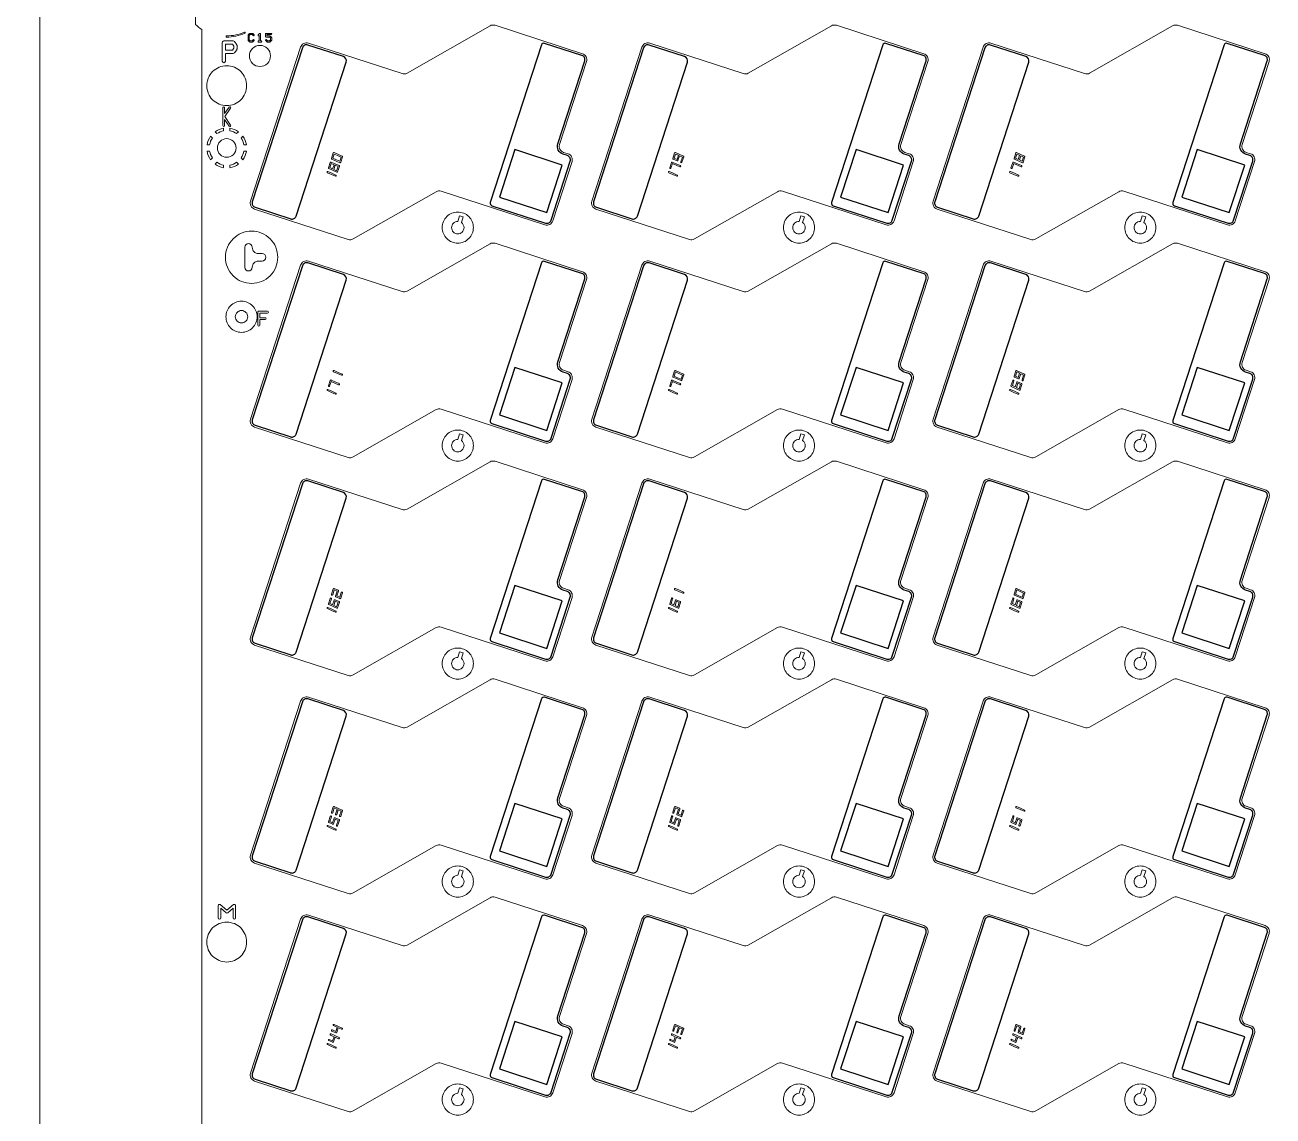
# Model space of a CAD drawing. Extents: x 2864 to 3941, y 2420 to 3182.
# Drawn here: x 3497 to 3597.2, y 2960.2 to 3047.8 of the extents above; entities that cross this region are included whole.
import ezdxf

# ---------------------------------------------------------------- set-up
doc = ezdxf.new("R2010")
doc.units = 0
doc.layers.get('0').update_dxf_attribs({"lineweight": 0})
for name, color, linetype in [('barcode', 1, 'Continuous'), ('susa-b', 2, 'Continuous'), ('susb-b', 3, 'Continuous')]:
    doc.layers.add(name, color=color, linetype=linetype)

msp = doc.modelspace()

# ---------------------------------------------------------------- linework, layer by layer
for p, q in [((3515.862, 3046.45), (3515.962, 3046.45)), ((3512.952, 3039.321), (3512.952, 3039.524)), ((3512.051, 3038.741), (3511.907, 3038.884)), ((3511.907, 3037.003), (3512.051, 3037.146))]:
    msp.add_line(p, q)
at = {"linetype": 'Continuous'}
for points in [[(3498.202, 3063.443), (3498.202, 2860.643), (3497.202, 2860.643, 1), (3497.202, 2860.243), (3498.202, 2860.243), (3498.202, 2657.443)], [(3511.202, 2764.193), (3511.202, 2857.45, -0.044688), (3510.702, 2857.853), (3510.702, 2863.034, -0.044688), (3511.202, 2863.437), (3511.202, 2956.693), (3511.202, 3047.45, -0.044688), (3510.702, 3047.853), (3510.702, 3053.034, -0.044688), (3511.202, 3053.437), (3511.202, 3058.193, 0.414215), (3512.452, 3059.443, 0.414215), (3511.202, 3060.693), (3511.202, 3063.443), (3765.202, 3063.443)], [(3514.031, 3045.91), (3514.031, 3046.161, 0.163734), (3514.006, 3046.237), (3513.818, 3046.485, 0.23584), (3513.718, 3046.535), (3512.966, 3046.535, 0.414226), (3512.841, 3046.41), (3512.841, 3045.661)], [(3514.658, 3047.151, 1), (3514.617, 3047.243, -0.105049), (3513.194, 3046.943, 1), (3513.194, 3046.843)], [(3515.962, 3046.45, 1), (3515.962, 3046.55), (3515.912, 3046.55), (3515.912, 3047.096, 0.669786), (3515.827, 3047.132), (3515.728, 3047.032, 1), (3515.798, 3046.962), (3515.812, 3046.976)], [(3515.812, 3046.976), (3515.812, 3046.55), (3515.763, 3046.55, 1), (3515.763, 3046.45), (3515.862, 3046.45)], [(3512.841, 3045.661), (3512.841, 3044.912, 1), (3513.091, 3044.912), (3513.091, 3045.536), (3513.718, 3045.536, 0.235848), (3513.818, 3045.586), (3514.006, 3045.834, 0.163746), (3514.031, 3045.91)], [(3513.033, 3040.701), (3513.033, 3041.18, 1), (3512.883, 3041.18), (3512.883, 3039.74, 1), (3513.033, 3039.74), (3513.033, 3040.219)], [(3513.517, 3039.782), (3513.049, 3040.46), (3513.517, 3041.138, 1), (3513.393, 3041.223), (3513.033, 3040.701)], [(3512.261, 3039.238), (3512.404, 3039.094, -0.106991), (3512.952, 3039.321)], [(3513.033, 3040.219), (3513.393, 3039.697, 1), (3513.517, 3039.782)], [(3513.452, 3039.524), (3513.452, 3039.321, -0.106992), (3513.999, 3039.094), (3514.142, 3039.238)], [(3511.621, 3038.193), (3511.824, 3038.193, -0.106992), (3512.051, 3038.741)], [(3514.496, 3038.884), (3514.352, 3038.741, -0.106991), (3514.579, 3038.193), (3514.782, 3038.193)], [(3512.051, 3037.146, -0.106993), (3511.824, 3037.693), (3511.621, 3037.693)], [(3514.782, 3037.693), (3514.579, 3037.693, -0.106992), (3514.352, 3037.146), (3514.496, 3037.003)], [(3512.952, 3036.363), (3512.952, 3036.566, -0.106992), (3512.404, 3036.793), (3512.261, 3036.649)], [(3514.142, 3036.649), (3513.999, 3036.793, -0.106991), (3513.452, 3036.566), (3513.452, 3036.363)], [(3516.467, 3024.69, 1), (3516.467, 3024.84), (3515.772, 3024.84, 0.414241), (3515.697, 3024.765), (3515.697, 3024.243)], [(3515.697, 3024.243), (3515.697, 3023.722, 1), (3515.847, 3023.722), (3515.847, 3024.168), (3516.294, 3024.168, 1), (3516.294, 3024.318), (3515.847, 3024.318), (3515.847, 3024.69), (3516.467, 3024.69)], [(3513.913, 2976.129), (3513.913, 2977.123, 0.63678), (3513.748, 2977.199), (3513.217, 2976.756), (3512.685, 2977.199, 0.63678), (3512.521, 2977.123), (3512.521, 2976.129, 1), (3512.721, 2976.129), (3512.721, 2976.909)], [(3512.721, 2976.909), (3513.153, 2976.549, 0.362064), (3513.281, 2976.549), (3513.713, 2976.909)], [(3513.713, 2976.909), (3513.713, 2976.129, 1), (3513.913, 2976.129)]]:
    msp.add_lwpolyline(points, format="xyb", dxfattribs=at)
for points in [[(3542.09, 3044.88, 0.41422), (3541.768, 3045.51), (3534.748, 3047.792, 0.211093), (3534.346, 3047.75), (3527.679, 3043.951, -0.211093), (3527.277, 3043.91), (3519.761, 3046.352, 0.41422), (3519.131, 3046.031), (3515.114, 3033.668, 0.414215), (3515.435, 3033.038), (3522.951, 3030.595, 0.211093), (3523.353, 3030.637), (3530.02, 3034.436, -0.211091), (3530.422, 3034.477), (3538.751, 3031.77, 0.414218), (3539.381, 3032.091), (3540.926, 3036.847, 0.414217), (3540.605, 3037.477), (3540.247, 3037.593, -0.414216), (3539.926, 3038.223)], [(3569.49, 3044.88, 0.41422), (3569.168, 3045.51), (3562.148, 3047.792, 0.211093), (3561.746, 3047.75), (3555.079, 3043.951, -0.211093), (3554.677, 3043.91), (3547.161, 3046.352, 0.41422), (3546.531, 3046.031), (3542.514, 3033.668, 0.414215), (3542.835, 3033.038), (3550.351, 3030.595, 0.211093), (3550.753, 3030.637), (3557.42, 3034.436, -0.211091), (3557.822, 3034.477), (3566.151, 3031.77, 0.414218), (3566.781, 3032.091), (3568.326, 3036.847, 0.414217), (3568.005, 3037.477), (3567.647, 3037.593, -0.414216), (3567.326, 3038.223)], [(3596.89, 3044.88, 0.41422), (3596.568, 3045.51), (3589.548, 3047.792, 0.211093), (3589.146, 3047.75), (3582.479, 3043.951, -0.211093), (3582.077, 3043.91), (3574.561, 3046.352, 0.41422), (3573.931, 3046.031), (3569.914, 3033.668, 0.414215), (3570.235, 3033.038), (3577.751, 3030.595, 0.211093), (3578.153, 3030.637), (3584.82, 3034.436, -0.211091), (3585.222, 3034.477), (3593.551, 3031.77, 0.414218), (3594.181, 3032.091), (3595.726, 3036.847, 0.414217), (3595.405, 3037.477), (3595.047, 3037.593, -0.414216), (3594.726, 3038.223)], [(3515.396, 3046.564, 1), (3515.326, 3046.635), (3515.241, 3046.55), (3515.084, 3046.55), (3515.014, 3046.62), (3515.014, 3046.976), (3515.084, 3047.046), (3515.241, 3047.046), (3515.326, 3046.962, 1), (3515.396, 3047.032), (3515.297, 3047.132, 0.200121), (3515.262, 3047.146), (3515.063, 3047.146, 0.200121), (3515.028, 3047.132), (3514.929, 3047.033, 0.200121), (3514.914, 3046.997), (3514.914, 3046.6, 0.200121), (3514.929, 3046.564), (3515.028, 3046.465, 0.200121), (3515.063, 3046.45), (3515.262, 3046.45, 0.200121), (3515.297, 3046.465)], [(3516.811, 3046.6), (3516.811, 3046.798, 0.200121), (3516.796, 3046.834), (3516.697, 3046.933, 0.200121), (3516.662, 3046.948), (3516.414, 3046.948), (3516.414, 3047.046), (3516.761, 3047.046, 1), (3516.761, 3047.146), (3516.364, 3047.146, 0.414253), (3516.314, 3047.096), (3516.314, 3046.898, 0.414253), (3516.364, 3046.848), (3516.641, 3046.848), (3516.711, 3046.778), (3516.711, 3046.62), (3516.641, 3046.55), (3516.484, 3046.55), (3516.399, 3046.635, 1), (3516.328, 3046.564), (3516.428, 3046.465, 0.200121), (3516.463, 3046.45), (3516.662, 3046.45, 0.200121), (3516.697, 3046.465), (3516.796, 3046.564, 0.200121)], [(3516.718, 3045.334, 0.414215), (3515.868, 3046.184, 0.414215), (3515.018, 3045.334, 0.414215), (3515.868, 3044.484, 0.414215)], [(3514.802, 3042.943, 0.414215), (3513.202, 3044.543, 0.414215), (3511.602, 3042.943, 0.414215), (3513.202, 3041.343, 0.414215)], [(3513.952, 3037.943, 0.414216), (3513.202, 3038.693, 0.414216), (3512.452, 3037.943, 0.414216), (3513.202, 3037.193, 0.414216)], [(3522.494, 3037.226, 0.385532), (3522.467, 3037.288), (3521.825, 3037.574, 0.447551), (3521.757, 3037.544), (3521.616, 3037.112, 0.385532), (3521.644, 3037.051), (3522.285, 3036.764, 0.447551), (3522.354, 3036.795)], [(3549.894, 3037.226, 0.385532), (3549.867, 3037.288), (3549.225, 3037.574, 0.447551), (3549.157, 3037.544), (3549.016, 3037.112, 0.385532), (3549.044, 3037.051), (3549.365, 3036.908, 0.447551), (3549.433, 3036.938), (3549.556, 3037.317), (3549.785, 3037.215), (3549.658, 3036.825, 1), (3549.753, 3036.794)], [(3577.294, 3037.226, 0.385532), (3577.267, 3037.288), (3576.625, 3037.574, 0.447551), (3576.557, 3037.544), (3576.416, 3037.112, 0.385532), (3576.444, 3037.051), (3577.085, 3036.764, 0.447551), (3577.154, 3036.795)], [(3522.246, 3036.465, 0.385532), (3522.219, 3036.527), (3521.577, 3036.813, 0.447551), (3521.509, 3036.783), (3521.369, 3036.351, 0.385532), (3521.396, 3036.29), (3522.038, 3036.003, 0.447551), (3522.106, 3036.034)], [(3549.619, 3036.527), (3548.977, 3036.813, 0.447551), (3548.909, 3036.783), (3548.769, 3036.351, 1), (3548.864, 3036.32), (3548.987, 3036.699), (3549.579, 3036.435, 1)], [(3577.019, 3036.527), (3576.377, 3036.813, 0.447551), (3576.309, 3036.783), (3576.169, 3036.351, 1), (3576.264, 3036.32), (3576.387, 3036.699), (3576.979, 3036.435, 1)], [(3521.972, 3035.766), (3521.651, 3035.909), (3521.33, 3036.053, 1), (3521.289, 3035.961), (3521.61, 3035.818), (3521.931, 3035.675, 1)], [(3549.372, 3035.766), (3549.051, 3035.909), (3548.73, 3036.053, 1), (3548.689, 3035.961), (3549.01, 3035.818), (3549.331, 3035.675, 1)], [(3576.772, 3035.766), (3576.451, 3035.909), (3576.13, 3036.053, 1), (3576.089, 3035.961), (3576.41, 3035.818), (3576.731, 3035.675, 1)], [(3533.002, 3031.551, 0.414215), (3531.752, 3032.801, 0.414215), (3530.502, 3031.551, 0.414215), (3531.752, 3030.301, 0.414215)], [(3532.252, 3031.551, -0.414217), (3531.752, 3031.051, -0.414217), (3531.252, 3031.551, -0.414217), (3531.752, 3032.051, -0.002897), (3531.757, 3032.051), (3531.903, 3032.502), (3532.188, 3032.409), (3532.042, 3031.958, -0.242589)], [(3560.402, 3031.551, 0.414215), (3559.152, 3032.801, 0.414215), (3557.902, 3031.551, 0.414215), (3559.152, 3030.301, 0.414215)], [(3559.652, 3031.551, -0.414217), (3559.152, 3031.051, -0.414217), (3558.652, 3031.551, -0.414217), (3559.152, 3032.051, -0.002897), (3559.157, 3032.051), (3559.303, 3032.502), (3559.588, 3032.409), (3559.442, 3031.958, -0.242589)], [(3587.802, 3031.551, 0.414215), (3586.552, 3032.801, 0.414215), (3585.302, 3031.551, 0.414215), (3586.552, 3030.301, 0.414215)], [(3587.052, 3031.551, -0.414217), (3586.552, 3031.051, -0.414217), (3586.052, 3031.551, -0.414217), (3586.552, 3032.051, -0.002897), (3586.557, 3032.051), (3586.703, 3032.502), (3586.988, 3032.409), (3586.842, 3031.958, -0.242589)], [(3517.298, 3029.169, 0.414215), (3515.198, 3031.269, 0.414215), (3513.098, 3029.169, 0.414215), (3515.198, 3027.069, 0.414215)], [(3542.09, 3027.38, 0.41422), (3541.768, 3028.01), (3534.748, 3030.292, 0.211093), (3534.346, 3030.25), (3527.679, 3026.451, -0.211093), (3527.277, 3026.41), (3519.761, 3028.852, 0.41422), (3519.131, 3028.531), (3515.114, 3016.168, 0.414215), (3515.435, 3015.538), (3522.951, 3013.095, 0.211093), (3523.353, 3013.137), (3530.02, 3016.936, -0.211091), (3530.422, 3016.977), (3538.751, 3014.27, 0.414218), (3539.381, 3014.591), (3540.926, 3019.347, 0.414217), (3540.605, 3019.977), (3540.247, 3020.093, -0.414216), (3539.926, 3020.723)], [(3569.49, 3027.38, 0.41422), (3569.168, 3028.01), (3562.148, 3030.292, 0.211093), (3561.746, 3030.25), (3555.079, 3026.451, -0.211093), (3554.677, 3026.41), (3547.161, 3028.852, 0.41422), (3546.531, 3028.531), (3542.514, 3016.168, 0.414215), (3542.835, 3015.538), (3550.351, 3013.095, 0.211093), (3550.753, 3013.137), (3557.42, 3016.936, -0.211091), (3557.822, 3016.977), (3566.151, 3014.27, 0.414218), (3566.781, 3014.591), (3568.326, 3019.347, 0.414217), (3568.005, 3019.977), (3567.647, 3020.093, -0.414216), (3567.326, 3020.723)], [(3596.89, 3027.38, 0.41422), (3596.568, 3028.01), (3589.548, 3030.292, 0.211093), (3589.146, 3030.25), (3582.479, 3026.451, -0.211093), (3582.077, 3026.41), (3574.561, 3028.852, 0.41422), (3573.931, 3028.531), (3569.914, 3016.168, 0.414215), (3570.235, 3015.538), (3577.751, 3013.095, 0.211093), (3578.153, 3013.137), (3584.82, 3016.936, -0.211091), (3585.222, 3016.977), (3593.551, 3014.27, 0.414218), (3594.181, 3014.591), (3595.726, 3019.347, 0.414217), (3595.405, 3019.977), (3595.047, 3020.093, -0.414216), (3594.726, 3020.723)], [(3516.048, 3028.869), (3515.748, 3028.869, 0.414217), (3515.248, 3028.369, -1), (3514.648, 3028.369), (3514.648, 3029.969, -1), (3515.248, 3029.969, 0.414217), (3515.748, 3029.469), (3516.048, 3029.469, -1)], [(3515.639, 3024.393, 0.414215), (3514.389, 3025.643, 0.414215), (3513.139, 3024.393, 0.414215), (3514.389, 3023.143, 0.414215)], [(3514.889, 3024.393, -0.414217), (3514.389, 3023.893, -0.414217), (3513.889, 3024.393, -0.414217), (3514.389, 3024.893, -0.414217)], [(3522.219, 3019.027), (3521.577, 3019.313, 0.447551), (3521.509, 3019.283), (3521.369, 3018.851, 1), (3521.464, 3018.82), (3521.587, 3019.199), (3522.179, 3018.935, 1)], [(3522.467, 3019.788), (3522.146, 3019.931), (3521.825, 3020.074, 1), (3521.784, 3019.983), (3522.105, 3019.84), (3522.426, 3019.696, 1)], [(3549.619, 3019.027), (3548.977, 3019.313, 0.447551), (3548.909, 3019.283), (3548.769, 3018.851, 1), (3548.864, 3018.82), (3548.987, 3019.199), (3549.579, 3018.935, 1)], [(3549.894, 3019.726, 0.385532), (3549.867, 3019.788), (3549.225, 3020.074, 0.447551), (3549.157, 3020.044), (3549.016, 3019.612, 0.385532), (3549.044, 3019.551), (3549.685, 3019.264, 0.447551), (3549.754, 3019.295)], [(3577.046, 3018.965, 0.385532), (3577.019, 3019.027), (3576.698, 3019.17, 0.447551), (3576.63, 3019.14), (3576.507, 3018.761), (3576.278, 3018.863), (3576.405, 3019.252, 1), (3576.31, 3019.283), (3576.169, 3018.851, 0.385532), (3576.196, 3018.79), (3576.838, 3018.503, 0.447551), (3576.906, 3018.534)], [(3577.294, 3019.726, 0.385532), (3577.267, 3019.788), (3576.625, 3020.074, 0.447551), (3576.557, 3020.044), (3576.416, 3019.612, 0.385532), (3576.444, 3019.551), (3576.765, 3019.408, 0.447551), (3576.833, 3019.438), (3576.956, 3019.817), (3577.185, 3019.715), (3577.058, 3019.325, 1), (3577.153, 3019.294)], [(3521.972, 3018.266), (3521.651, 3018.409), (3521.33, 3018.553, 1), (3521.289, 3018.461), (3521.61, 3018.318), (3521.931, 3018.175, 1)], [(3549.372, 3018.266), (3549.051, 3018.409), (3548.73, 3018.553, 1), (3548.689, 3018.461), (3549.01, 3018.318), (3549.331, 3018.175, 1)], [(3576.772, 3018.266), (3576.451, 3018.409), (3576.13, 3018.553, 1), (3576.089, 3018.461), (3576.41, 3018.318), (3576.731, 3018.175, 1)], [(3533.002, 3014.051, 0.414215), (3531.752, 3015.301, 0.414215), (3530.502, 3014.051, 0.414215), (3531.752, 3012.801, 0.414215)], [(3560.402, 3014.051, 0.414215), (3559.152, 3015.301, 0.414215), (3557.902, 3014.051, 0.414215), (3559.152, 3012.801, 0.414215)], [(3587.802, 3014.051, 0.414215), (3586.552, 3015.301, 0.414215), (3585.302, 3014.051, 0.414215), (3586.552, 3012.801, 0.414215)], [(3532.252, 3014.051, -0.414217), (3531.752, 3013.551, -0.414217), (3531.252, 3014.051, -0.414217), (3531.752, 3014.551, -0.002897), (3531.757, 3014.551), (3531.903, 3015.002), (3532.188, 3014.909), (3532.042, 3014.458, -0.242589)], [(3559.652, 3014.051, -0.414217), (3559.152, 3013.551, -0.414217), (3558.652, 3014.051, -0.414217), (3559.152, 3014.551, -0.002897), (3559.157, 3014.551), (3559.303, 3015.002), (3559.588, 3014.909), (3559.442, 3014.458, -0.242589)], [(3587.052, 3014.051, -0.414217), (3586.552, 3013.551, -0.414217), (3586.052, 3014.051, -0.414217), (3586.552, 3014.551, -0.002897), (3586.557, 3014.551), (3586.703, 3015.002), (3586.988, 3014.909), (3586.842, 3014.458, -0.242589)], [(3542.09, 3009.88, 0.41422), (3541.768, 3010.51), (3534.748, 3012.792, 0.211093), (3534.346, 3012.75), (3527.679, 3008.951, -0.211093), (3527.277, 3008.91), (3519.761, 3011.352, 0.41422), (3519.131, 3011.031), (3515.114, 2998.668, 0.414215), (3515.435, 2998.038), (3522.951, 2995.595, 0.211093), (3523.353, 2995.637), (3530.02, 2999.436, -0.211091), (3530.422, 2999.477), (3538.751, 2996.77, 0.414218), (3539.381, 2997.091), (3540.926, 3001.847, 0.414217), (3540.605, 3002.477), (3540.247, 3002.593, -0.414216), (3539.926, 3003.223)], [(3569.49, 3009.88, 0.41422), (3569.168, 3010.51), (3562.148, 3012.792, 0.211093), (3561.746, 3012.75), (3555.079, 3008.951, -0.211093), (3554.677, 3008.91), (3547.161, 3011.352, 0.41422), (3546.531, 3011.031), (3542.514, 2998.668, 0.414215), (3542.835, 2998.038), (3550.351, 2995.595, 0.211093), (3550.753, 2995.637), (3557.42, 2999.436, -0.211091), (3557.822, 2999.477), (3566.151, 2996.77, 0.414218), (3566.781, 2997.091), (3568.326, 3001.847, 0.414217), (3568.005, 3002.477), (3567.647, 3002.593, -0.414216), (3567.326, 3003.223)], [(3596.89, 3009.88, 0.41422), (3596.568, 3010.51), (3589.548, 3012.792, 0.211093), (3589.146, 3012.75), (3582.479, 3008.951, -0.211093), (3582.077, 3008.91), (3574.561, 3011.352, 0.41422), (3573.931, 3011.031), (3569.914, 2998.668, 0.414215), (3570.235, 2998.038), (3577.751, 2995.595, 0.211093), (3578.153, 2995.637), (3584.82, 2999.436, -0.211091), (3585.222, 2999.477), (3593.551, 2996.77, 0.414218), (3594.181, 2997.091), (3595.726, 3001.847, 0.414217), (3595.405, 3002.477), (3595.047, 3002.593, -0.414216), (3594.726, 3003.223)], [(3522.494, 3002.227, 1), (3522.399, 3002.257), (3522.275, 3001.878), (3522.046, 3001.981), (3522.173, 3002.37, 0.385532), (3522.146, 3002.431), (3521.825, 3002.574, 0.447551), (3521.757, 3002.544), (3521.616, 3002.112, 1), (3521.711, 3002.081), (3521.835, 3002.46), (3522.064, 3002.358), (3521.937, 3001.969, 0.385532), (3521.965, 3001.908), (3522.285, 3001.764, 0.447551), (3522.354, 3001.795)], [(3549.867, 3002.288), (3549.546, 3002.431), (3549.225, 3002.574, 1), (3549.184, 3002.483), (3549.505, 3002.34), (3549.826, 3002.196, 1)], [(3577.294, 3002.226, 0.385532), (3577.267, 3002.288), (3576.625, 3002.574, 0.447551), (3576.557, 3002.544), (3576.416, 3002.112, 0.385532), (3576.444, 3002.051), (3577.085, 3001.764, 0.447551), (3577.154, 3001.795)], [(3522.246, 3001.465, 0.385532), (3522.219, 3001.527), (3521.898, 3001.67, 0.447551), (3521.83, 3001.64), (3521.707, 3001.261), (3521.478, 3001.363), (3521.605, 3001.752, 1), (3521.51, 3001.783), (3521.369, 3001.351, 0.385532), (3521.396, 3001.29), (3522.038, 3001.003, 0.447551), (3522.106, 3001.034)], [(3549.646, 3001.465, 0.385532), (3549.619, 3001.527), (3549.298, 3001.67, 0.447551), (3549.23, 3001.64), (3549.107, 3001.261), (3548.878, 3001.363), (3549.005, 3001.752, 1), (3548.91, 3001.783), (3548.769, 3001.351, 0.385532), (3548.796, 3001.29), (3549.438, 3001.003, 0.447551), (3549.506, 3001.034)], [(3577.046, 3001.465, 0.385532), (3577.019, 3001.527), (3576.698, 3001.67, 0.447551), (3576.63, 3001.64), (3576.507, 3001.261), (3576.278, 3001.363), (3576.405, 3001.752, 1), (3576.31, 3001.783), (3576.169, 3001.351, 0.385532), (3576.196, 3001.29), (3576.838, 3001.003, 0.447551), (3576.906, 3001.034)], [(3521.972, 3000.766), (3521.651, 3000.909), (3521.33, 3001.053, 1), (3521.289, 3000.961), (3521.61, 3000.818), (3521.931, 3000.675, 1)], [(3549.372, 3000.766), (3549.051, 3000.909), (3548.73, 3001.053, 1), (3548.689, 3000.961), (3549.01, 3000.818), (3549.331, 3000.675, 1)], [(3576.772, 3000.766), (3576.451, 3000.909), (3576.13, 3001.053, 1), (3576.089, 3000.961), (3576.41, 3000.818), (3576.731, 3000.675, 1)], [(3533.002, 2996.551, 0.414215), (3531.752, 2997.801, 0.414215), (3530.502, 2996.551, 0.414215), (3531.752, 2995.301, 0.414215)], [(3532.252, 2996.551, -0.414217), (3531.752, 2996.051, -0.414217), (3531.252, 2996.551, -0.414217), (3531.752, 2997.051, -0.002897), (3531.757, 2997.051), (3531.903, 2997.502), (3532.188, 2997.409), (3532.042, 2996.958, -0.242589)], [(3560.402, 2996.551, 0.414215), (3559.152, 2997.801, 0.414215), (3557.902, 2996.551, 0.414215), (3559.152, 2995.301, 0.414215)], [(3559.652, 2996.551, -0.414217), (3559.152, 2996.051, -0.414217), (3558.652, 2996.551, -0.414217), (3559.152, 2997.051, -0.002897), (3559.157, 2997.051), (3559.303, 2997.502), (3559.588, 2997.409), (3559.442, 2996.958, -0.242589)], [(3587.802, 2996.551, 0.414215), (3586.552, 2997.801, 0.414215), (3585.302, 2996.551, 0.414215), (3586.552, 2995.301, 0.414215)], [(3587.052, 2996.551, -0.414217), (3586.552, 2996.051, -0.414217), (3586.052, 2996.551, -0.414217), (3586.552, 2997.051, -0.002897), (3586.557, 2997.051), (3586.703, 2997.502), (3586.988, 2997.409), (3586.842, 2996.958, -0.242589)], [(3542.09, 2992.38, 0.41422), (3541.768, 2993.01), (3534.748, 2995.292, 0.211093), (3534.346, 2995.25), (3527.679, 2991.451, -0.211093), (3527.277, 2991.41), (3519.761, 2993.852, 0.41422), (3519.131, 2993.531), (3515.114, 2981.168, 0.414215), (3515.435, 2980.538), (3522.951, 2978.095, 0.211093), (3523.353, 2978.137), (3530.02, 2981.936, -0.211091), (3530.422, 2981.977), (3538.751, 2979.27, 0.414218), (3539.381, 2979.591), (3540.926, 2984.347, 0.414217), (3540.605, 2984.977), (3540.247, 2985.093, -0.414216), (3539.926, 2985.723)], [(3569.49, 2992.38, 0.41422), (3569.168, 2993.01), (3562.148, 2995.292, 0.211093), (3561.746, 2995.25), (3555.079, 2991.451, -0.211093), (3554.677, 2991.41), (3547.161, 2993.852, 0.41422), (3546.531, 2993.531), (3542.514, 2981.168, 0.414215), (3542.835, 2980.538), (3550.351, 2978.095, 0.211093), (3550.753, 2978.137), (3557.42, 2981.936, -0.211091), (3557.822, 2981.977), (3566.151, 2979.27, 0.414218), (3566.781, 2979.591), (3568.326, 2984.347, 0.414217), (3568.005, 2984.977), (3567.647, 2985.093, -0.414216), (3567.326, 2985.723)], [(3596.89, 2992.38, 0.41422), (3596.568, 2993.01), (3589.548, 2995.292, 0.211093), (3589.146, 2995.25), (3582.479, 2991.451, -0.211093), (3582.077, 2991.41), (3574.561, 2993.852, 0.41422), (3573.931, 2993.531), (3569.914, 2981.168, 0.414215), (3570.235, 2980.538), (3577.751, 2978.095, 0.211093), (3578.153, 2978.137), (3584.82, 2981.936, -0.211091), (3585.222, 2981.977), (3593.551, 2979.27, 0.414218), (3594.181, 2979.591), (3595.726, 2984.347, 0.414217), (3595.405, 2984.977), (3595.047, 2985.093, -0.414216), (3594.726, 2985.723)], [(3522.246, 2983.965, 0.385532), (3522.219, 2984.027), (3521.898, 2984.17, 0.447551), (3521.83, 2984.14), (3521.707, 2983.761), (3521.478, 2983.863), (3521.605, 2984.252, 1), (3521.51, 2984.283), (3521.369, 2983.851, 0.385532), (3521.396, 2983.79), (3521.717, 2983.647, 0.447551), (3521.785, 2983.677), (3521.908, 2984.056), (3522.138, 2983.954), (3522.011, 2983.565, 1), (3522.106, 2983.534)], [(3522.494, 2984.726, 0.385532), (3522.467, 2984.788), (3521.825, 2985.074, 0.447551), (3521.757, 2985.044), (3521.616, 2984.612, 1), (3521.711, 2984.581), (3521.835, 2984.96), (3522.064, 2984.858), (3521.937, 2984.469, 1), (3522.032, 2984.438), (3522.156, 2984.817), (3522.385, 2984.715), (3522.258, 2984.325, 1), (3522.353, 2984.294)], [(3549.646, 2983.965, 0.385532), (3549.619, 2984.027), (3549.298, 2984.17, 0.447551), (3549.23, 2984.14), (3549.107, 2983.761), (3548.878, 2983.863), (3549.005, 2984.252, 1), (3548.91, 2984.283), (3548.769, 2983.851, 0.385532), (3548.796, 2983.79), (3549.117, 2983.647, 0.447551), (3549.185, 2983.677), (3549.308, 2984.056), (3549.538, 2983.954), (3549.411, 2983.565, 1), (3549.506, 2983.534)], [(3549.894, 2984.727, 1), (3549.799, 2984.757), (3549.675, 2984.378), (3549.446, 2984.481), (3549.573, 2984.87, 0.385532), (3549.546, 2984.931), (3549.225, 2985.074, 0.447551), (3549.157, 2985.044), (3549.016, 2984.612, 1), (3549.111, 2984.581), (3549.235, 2984.96), (3549.464, 2984.858), (3549.337, 2984.469, 0.385532), (3549.365, 2984.408), (3549.685, 2984.264, 0.447551), (3549.754, 2984.295)], [(3577.046, 2983.965, 0.385532), (3577.019, 2984.027), (3576.698, 2984.17, 0.447551), (3576.63, 2984.14), (3576.507, 2983.761), (3576.278, 2983.863), (3576.405, 2984.252, 1), (3576.31, 2984.283), (3576.169, 2983.851, 0.385532), (3576.196, 2983.79), (3576.517, 2983.647, 0.447551), (3576.585, 2983.677), (3576.708, 2984.056), (3576.938, 2983.954), (3576.811, 2983.565, 1), (3576.906, 2983.534)], [(3577.267, 2984.788), (3576.946, 2984.931), (3576.625, 2985.074, 1), (3576.584, 2984.983), (3576.905, 2984.84), (3577.226, 2984.696, 1)], [(3521.972, 2983.266), (3521.651, 2983.409), (3521.33, 2983.553, 1), (3521.289, 2983.461), (3521.61, 2983.318), (3521.931, 2983.175, 1)], [(3549.372, 2983.266), (3549.051, 2983.409), (3548.73, 2983.553, 1), (3548.689, 2983.461), (3549.01, 2983.318), (3549.331, 2983.175, 1)], [(3576.772, 2983.266), (3576.451, 2983.409), (3576.13, 2983.553, 1), (3576.089, 2983.461), (3576.41, 2983.318), (3576.731, 2983.175, 1)], [(3533.002, 2979.051, 0.414215), (3531.752, 2980.301, 0.414215), (3530.502, 2979.051, 0.414215), (3531.752, 2977.801, 0.414215)], [(3560.402, 2979.051, 0.414215), (3559.152, 2980.301, 0.414215), (3557.902, 2979.051, 0.414215), (3559.152, 2977.801, 0.414215)], [(3587.802, 2979.051, 0.414215), (3586.552, 2980.301, 0.414215), (3585.302, 2979.051, 0.414215), (3586.552, 2977.801, 0.414215)], [(3532.252, 2979.051, -0.414217), (3531.752, 2978.551, -0.414217), (3531.252, 2979.051, -0.414217), (3531.752, 2979.551, -0.002897), (3531.757, 2979.551), (3531.903, 2980.002), (3532.188, 2979.909), (3532.042, 2979.458, -0.242589)], [(3559.652, 2979.051, -0.414217), (3559.152, 2978.551, -0.414217), (3558.652, 2979.051, -0.414217), (3559.152, 2979.551, -0.002897), (3559.157, 2979.551), (3559.303, 2980.002), (3559.588, 2979.909), (3559.442, 2979.458, -0.242589)], [(3587.052, 2979.051, -0.414217), (3586.552, 2978.551, -0.414217), (3586.052, 2979.051, -0.414217), (3586.552, 2979.551, -0.002897), (3586.557, 2979.551), (3586.703, 2980.002), (3586.988, 2979.909), (3586.842, 2979.458, -0.242589)], [(3542.09, 2974.88, 0.41422), (3541.768, 2975.51), (3534.748, 2977.792, 0.211093), (3534.346, 2977.75), (3527.679, 2973.951, -0.211093), (3527.277, 2973.91), (3519.761, 2976.352, 0.41422), (3519.131, 2976.031), (3515.114, 2963.668, 0.414215), (3515.435, 2963.038), (3522.951, 2960.595, 0.211093), (3523.353, 2960.637), (3530.02, 2964.436, -0.211091), (3530.422, 2964.477), (3538.751, 2961.77, 0.414218), (3539.381, 2962.091), (3540.926, 2966.847, 0.414217), (3540.605, 2967.477), (3540.247, 2967.593, -0.414216), (3539.926, 2968.223)], [(3569.49, 2974.88, 0.41422), (3569.168, 2975.51), (3562.148, 2977.792, 0.211093), (3561.746, 2977.75), (3555.079, 2973.951, -0.211093), (3554.677, 2973.91), (3547.161, 2976.352, 0.41422), (3546.531, 2976.031), (3542.514, 2963.668, 0.414215), (3542.835, 2963.038), (3550.351, 2960.595, 0.211093), (3550.753, 2960.637), (3557.42, 2964.436, -0.211091), (3557.822, 2964.477), (3566.151, 2961.77, 0.414218), (3566.781, 2962.091), (3568.326, 2966.847, 0.414217), (3568.005, 2967.477), (3567.647, 2967.593, -0.414216), (3567.326, 2968.223)], [(3596.89, 2974.88, 0.41422), (3596.568, 2975.51), (3589.548, 2977.792, 0.211093), (3589.146, 2977.75), (3582.479, 2973.951, -0.211093), (3582.077, 2973.91), (3574.561, 2976.352, 0.41422), (3573.931, 2976.031), (3569.914, 2963.668, 0.414215), (3570.235, 2963.038), (3577.751, 2960.595, 0.211093), (3578.153, 2960.637), (3584.82, 2964.436, -0.211091), (3585.222, 2964.477), (3593.551, 2961.77, 0.414218), (3594.181, 2962.091), (3595.726, 2966.847, 0.414217), (3595.405, 2967.477), (3595.047, 2967.593, -0.414216), (3594.726, 2968.223)], [(3514.802, 2974.193, 0.414215), (3513.202, 2975.793, 0.414215), (3511.602, 2974.193, 0.414215), (3513.202, 2972.593, 0.414215)], [(3522.467, 2967.288), (3521.825, 2967.574, 1), (3521.784, 2967.483), (3522.064, 2967.358), (3521.955, 2967.022), (3521.684, 2967.142, 1), (3521.644, 2967.051), (3521.965, 2966.908, 0.447551), (3522.033, 2966.938), (3522.156, 2967.317), (3522.426, 2967.196, 1)], [(3549.894, 2967.226, 0.385532), (3549.867, 2967.288), (3549.225, 2967.574, 0.447551), (3549.157, 2967.544), (3549.016, 2967.112, 1), (3549.111, 2967.081), (3549.235, 2967.46), (3549.464, 2967.358), (3549.337, 2966.969, 1), (3549.432, 2966.938), (3549.556, 2967.317), (3549.785, 2967.215), (3549.658, 2966.825, 1), (3549.753, 2966.794)], [(3577.294, 2967.227, 1), (3577.199, 2967.257), (3577.075, 2966.878), (3576.846, 2966.981), (3576.973, 2967.37, 0.385532), (3576.946, 2967.431), (3576.625, 2967.574, 0.447551), (3576.557, 2967.544), (3576.416, 2967.112, 1), (3576.511, 2967.081), (3576.635, 2967.46), (3576.864, 2967.358), (3576.737, 2966.969, 0.385532), (3576.765, 2966.908), (3577.085, 2966.764, 0.447551), (3577.154, 2966.795)], [(3522.219, 2966.527), (3521.577, 2966.813, 1), (3521.537, 2966.722), (3521.817, 2966.597), (3521.707, 2966.261), (3521.437, 2966.381, 1), (3521.396, 2966.29), (3521.717, 2966.147, 0.447551), (3521.785, 2966.177), (3521.908, 2966.556), (3522.179, 2966.435, 1)], [(3549.619, 2966.527), (3548.977, 2966.813, 1), (3548.937, 2966.722), (3549.217, 2966.597), (3549.107, 2966.261), (3548.837, 2966.381, 1), (3548.796, 2966.29), (3549.117, 2966.147, 0.447551), (3549.185, 2966.177), (3549.308, 2966.556), (3549.579, 2966.435, 1)], [(3577.019, 2966.527), (3576.377, 2966.813, 1), (3576.337, 2966.722), (3576.617, 2966.597), (3576.507, 2966.261), (3576.237, 2966.381, 1), (3576.196, 2966.29), (3576.517, 2966.147, 0.447551), (3576.585, 2966.177), (3576.708, 2966.556), (3576.979, 2966.435, 1)], [(3521.972, 2965.766), (3521.651, 2965.909), (3521.33, 2966.053, 1), (3521.289, 2965.961), (3521.61, 2965.818), (3521.931, 2965.675, 1)], [(3549.372, 2965.766), (3549.051, 2965.909), (3548.73, 2966.053, 1), (3548.689, 2965.961), (3549.01, 2965.818), (3549.331, 2965.675, 1)], [(3576.772, 2965.766), (3576.451, 2965.909), (3576.13, 2966.053, 1), (3576.089, 2965.961), (3576.41, 2965.818), (3576.731, 2965.675, 1)], [(3533.002, 2961.551, 0.414215), (3531.752, 2962.801, 0.414215), (3530.502, 2961.551, 0.414215), (3531.752, 2960.301, 0.414215)], [(3532.252, 2961.551, -0.414217), (3531.752, 2961.051, -0.414217), (3531.252, 2961.551, -0.414217), (3531.752, 2962.051, -0.002897), (3531.757, 2962.051), (3531.903, 2962.502), (3532.188, 2962.409), (3532.042, 2961.958, -0.242589)], [(3560.402, 2961.551, 0.414215), (3559.152, 2962.801, 0.414215), (3557.902, 2961.551, 0.414215), (3559.152, 2960.301, 0.414215)], [(3559.652, 2961.551, -0.414217), (3559.152, 2961.051, -0.414217), (3558.652, 2961.551, -0.414217), (3559.152, 2962.051, -0.002897), (3559.157, 2962.051), (3559.303, 2962.502), (3559.588, 2962.409), (3559.442, 2961.958, -0.242589)], [(3587.802, 2961.551, 0.414215), (3586.552, 2962.801, 0.414215), (3585.302, 2961.551, 0.414215), (3586.552, 2960.301, 0.414215)], [(3587.052, 2961.551, -0.414217), (3586.552, 2961.051, -0.414217), (3586.052, 2961.551, -0.414217), (3586.552, 2962.051, -0.002897), (3586.557, 2962.051), (3586.703, 2962.502), (3586.988, 2962.409), (3586.842, 2961.958, -0.242589)]]:
    msp.add_lwpolyline(points, format="xyb", close=True, dxfattribs=at)
for points in [[(3513.781, 3045.952), (3513.656, 3045.786), (3513.091, 3045.786), (3513.091, 3046.285), (3513.656, 3046.285), (3513.781, 3046.119)], [(3522.385, 3037.215), (3522.275, 3036.878), (3522.005, 3036.999), (3521.725, 3037.124), (3521.835, 3037.46), (3522.105, 3037.34)], [(3549.464, 3037.358), (3549.355, 3037.022), (3549.125, 3037.124), (3549.235, 3037.46)], [(3576.864, 3037.358), (3576.755, 3037.022), (3576.525, 3037.124), (3576.635, 3037.46)], [(3577.185, 3037.215), (3577.075, 3036.878), (3576.846, 3036.981), (3576.956, 3037.317)], [(3521.817, 3036.597), (3521.707, 3036.261), (3521.478, 3036.363), (3521.587, 3036.699)], [(3522.138, 3036.454), (3522.028, 3036.117), (3521.799, 3036.22), (3521.908, 3036.556)], [(3549.785, 3019.715), (3549.675, 3019.378), (3549.405, 3019.499), (3549.125, 3019.624), (3549.235, 3019.96), (3549.505, 3019.84)], [(3576.864, 3019.858), (3576.755, 3019.522), (3576.525, 3019.624), (3576.635, 3019.96)], [(3576.938, 3018.954), (3576.828, 3018.617), (3576.599, 3018.72), (3576.708, 3019.056)], [(3577.185, 3002.215), (3577.075, 3001.878), (3576.805, 3001.999), (3576.525, 3002.124), (3576.635, 3002.46), (3576.905, 3002.34)], [(3522.138, 3001.454), (3522.028, 3001.117), (3521.799, 3001.22), (3521.908, 3001.556)], [(3549.538, 3001.454), (3549.428, 3001.117), (3549.199, 3001.22), (3549.308, 3001.556)], [(3576.938, 3001.454), (3576.828, 3001.117), (3576.599, 3001.22), (3576.708, 3001.556)]]:
    msp.add_lwpolyline(points, close=True, dxfattribs=at)
for centre, radius, start, end in [((3513.202, 3050.443), 3.6, 269.87313, 293.86029), ((3513.202, 3037.943), 1.6, 98.98922, 126.0106), ((3513.202, 3037.943), 1.6, 53.9894, 81.01078), ((3513.202, 3037.943), 1.6, 143.9894, 171.01078), ((3513.202, 3037.943), 1.6, 8.98922, 36.0106), ((3513.202, 3037.943), 1.6, 188.98939, 216.01078), ((3513.202, 3037.943), 1.6, 323.9894, 351.01078), ((3513.202, 3037.943), 1.6, 233.98937, 261.01066), ((3513.202, 3037.943), 1.6, 278.98922, 306.0106)]:
    msp.add_arc(centre, radius, start, end)
at = {"layer": 'barcode', "linetype": 'Continuous'}
for points in [[(3536.329, 3037.812), (3535.093, 3034.007), (3538.897, 3032.771), (3540.133, 3036.576)], [(3563.729, 3037.812), (3562.493, 3034.007), (3566.297, 3032.771), (3567.533, 3036.576)], [(3591.129, 3037.812), (3589.893, 3034.007), (3593.697, 3032.771), (3594.933, 3036.576)], [(3536.329, 3020.312), (3535.093, 3016.507), (3538.897, 3015.271), (3540.133, 3019.076)], [(3563.729, 3020.312), (3562.493, 3016.507), (3566.297, 3015.271), (3567.533, 3019.076)], [(3591.129, 3020.312), (3589.893, 3016.507), (3593.697, 3015.271), (3594.933, 3019.076)], [(3536.329, 3002.812), (3535.093, 2999.007), (3538.897, 2997.771), (3540.133, 3001.576)], [(3563.729, 3002.812), (3562.493, 2999.007), (3566.297, 2997.771), (3567.533, 3001.576)], [(3591.129, 3002.812), (3589.893, 2999.007), (3593.697, 2997.771), (3594.933, 3001.576)], [(3536.329, 2985.312), (3535.093, 2981.507), (3538.897, 2980.271), (3540.133, 2984.076)], [(3563.729, 2985.312), (3562.493, 2981.507), (3566.297, 2980.271), (3567.533, 2984.076)], [(3591.129, 2985.312), (3589.893, 2981.507), (3593.697, 2980.271), (3594.933, 2984.076)], [(3536.329, 2967.812), (3535.093, 2964.007), (3538.897, 2962.771), (3540.133, 2966.576)], [(3563.729, 2967.812), (3562.493, 2964.007), (3566.297, 2962.771), (3567.533, 2966.576)], [(3591.129, 2967.812), (3589.893, 2964.007), (3593.697, 2962.771), (3594.933, 2966.576)]]:
    msp.add_lwpolyline(points, close=True, dxfattribs=at)
at = {"layer": 'susa-b'}
for p, q in [((3518.776, 3032.478), (3522.793, 3044.841)), ((3546.176, 3032.478), (3550.193, 3044.841)), ((3573.576, 3032.478), (3577.593, 3044.841)), ((3518.776, 3014.978), (3522.793, 3027.341)), ((3546.176, 3014.978), (3550.193, 3027.341)), ((3573.576, 3014.978), (3577.593, 3027.341)), ((3518.776, 2997.478), (3522.793, 3009.841)), ((3546.176, 2997.478), (3550.193, 3009.841)), ((3573.576, 2997.478), (3577.593, 3009.841)), ((3518.776, 2979.978), (3522.793, 2992.341)), ((3546.176, 2979.978), (3550.193, 2992.341)), ((3573.576, 2979.978), (3577.593, 2992.341)), ((3518.776, 2962.478), (3522.793, 2974.841)), ((3546.176, 2962.478), (3550.193, 2974.841)), ((3573.576, 2962.478), (3577.593, 2974.841))]:
    msp.add_line(p, q, dxfattribs=at)
at = {"layer": 'susa-b', "linetype": 'Continuous'}
for points in [[(3522.569, 3045.282), (3519.715, 3046.21, 0.414216), (3519.274, 3045.985), (3515.256, 3033.621, 0.414218), (3515.481, 3033.18), (3518.335, 3032.253)], [(3549.969, 3045.282), (3547.115, 3046.21, 0.414216), (3546.674, 3045.985), (3542.656, 3033.621, 0.414218), (3542.881, 3033.18), (3545.735, 3032.253)], [(3577.369, 3045.282), (3574.515, 3046.21, 0.414216), (3574.074, 3045.985), (3570.056, 3033.621, 0.414218), (3570.281, 3033.18), (3573.135, 3032.253)], [(3522.569, 3027.782), (3519.715, 3028.71, 0.414216), (3519.274, 3028.485), (3515.256, 3016.121, 0.414218), (3515.481, 3015.68), (3518.335, 3014.753)], [(3549.969, 3027.782), (3547.115, 3028.71, 0.414216), (3546.674, 3028.485), (3542.656, 3016.121, 0.414218), (3542.881, 3015.68), (3545.735, 3014.753)], [(3577.369, 3027.782), (3574.515, 3028.71, 0.414216), (3574.074, 3028.485), (3570.056, 3016.121, 0.414218), (3570.281, 3015.68), (3573.135, 3014.753)], [(3522.569, 3010.282), (3519.715, 3011.21, 0.414216), (3519.274, 3010.985), (3515.256, 2998.621, 0.414218), (3515.481, 2998.18), (3518.335, 2997.253)], [(3549.969, 3010.282), (3547.115, 3011.21, 0.414216), (3546.674, 3010.985), (3542.656, 2998.621, 0.414218), (3542.881, 2998.18), (3545.735, 2997.253)], [(3577.369, 3010.282), (3574.515, 3011.21, 0.414216), (3574.074, 3010.985), (3570.056, 2998.621, 0.414218), (3570.281, 2998.18), (3573.135, 2997.253)], [(3522.569, 2992.782), (3519.715, 2993.71, 0.414216), (3519.274, 2993.485), (3515.256, 2981.121, 0.414218), (3515.481, 2980.68), (3518.335, 2979.753)], [(3549.969, 2992.782), (3547.115, 2993.71, 0.414216), (3546.674, 2993.485), (3542.656, 2981.121, 0.414218), (3542.881, 2980.68), (3545.735, 2979.753)], [(3577.369, 2992.782), (3574.515, 2993.71, 0.414216), (3574.074, 2993.485), (3570.056, 2981.121, 0.414218), (3570.281, 2980.68), (3573.135, 2979.753)], [(3522.569, 2975.282), (3519.715, 2976.21, 0.414216), (3519.274, 2975.985), (3515.256, 2963.621, 0.414218), (3515.481, 2963.18), (3518.335, 2962.253)], [(3549.969, 2975.282), (3547.115, 2976.21, 0.414216), (3546.674, 2975.985), (3542.656, 2963.621, 0.414218), (3542.881, 2963.18), (3545.735, 2962.253)], [(3577.369, 2975.282), (3574.515, 2976.21, 0.414216), (3574.074, 2975.985), (3570.056, 2963.621, 0.414218), (3570.281, 2963.18), (3573.135, 2962.253)]]:
    msp.add_lwpolyline(points, format="xyb", dxfattribs=at)
at = {"layer": 'susa-b'}
for centre, start, end in [((3522.46, 3044.95), 341.99977, 71.99977), ((3549.86, 3044.95), 341.99977, 71.99977), ((3577.26, 3044.95), 341.99977, 71.99977), ((3518.443, 3032.586), 251.99971, 342.0001), ((3545.843, 3032.586), 251.99971, 342.0001), ((3573.243, 3032.586), 251.99971, 342.0001), ((3522.46, 3027.45), 341.99977, 71.99977), ((3549.86, 3027.45), 341.99977, 71.99977), ((3577.26, 3027.45), 341.99977, 71.99977), ((3518.443, 3015.086), 251.99971, 342.0001), ((3545.843, 3015.086), 251.99971, 342.0001), ((3573.243, 3015.086), 251.99971, 342.0001), ((3522.46, 3009.95), 341.99977, 71.99977), ((3549.86, 3009.95), 341.99977, 71.99977), ((3577.26, 3009.95), 341.99977, 71.99977), ((3518.443, 2997.586), 251.99971, 342.0001), ((3545.843, 2997.586), 251.99971, 342.0001), ((3573.243, 2997.586), 251.99971, 342.0001), ((3522.46, 2992.45), 341.99977, 71.99977), ((3549.86, 2992.45), 341.99977, 71.99977), ((3577.26, 2992.45), 341.99977, 71.99977), ((3518.443, 2980.086), 251.99971, 342.0001), ((3545.843, 2980.086), 251.99971, 342.0001), ((3573.243, 2980.086), 251.99971, 342.0001), ((3522.46, 2974.95), 341.99977, 71.99977), ((3549.86, 2974.95), 341.99977, 71.99977), ((3577.26, 2974.95), 341.99977, 71.99977), ((3518.443, 2962.586), 251.99971, 342.0001), ((3545.843, 2962.586), 251.99971, 342.0001), ((3573.243, 2962.586), 251.99971, 342.0001)]:
    msp.add_arc(centre, 0.35, start, end, dxfattribs=at)
at = {"layer": 'susb-b'}
for p, q in [((3541.722, 3045.368), (3538.727, 3046.341)), ((3569.122, 3045.368), (3566.127, 3046.341)), ((3596.522, 3045.368), (3593.527, 3046.341)), ((3541.722, 3027.868), (3538.727, 3028.841)), ((3569.122, 3027.868), (3566.127, 3028.841)), ((3596.522, 3027.868), (3593.527, 3028.841)), ((3541.722, 3010.368), (3538.727, 3011.341)), ((3569.122, 3010.368), (3566.127, 3011.341)), ((3596.522, 3010.368), (3593.527, 3011.341)), ((3541.722, 2992.868), (3538.727, 2993.841)), ((3569.122, 2992.868), (3566.127, 2993.841)), ((3596.522, 2992.868), (3593.527, 2993.841)), ((3541.722, 2975.368), (3538.727, 2976.341)), ((3569.122, 2975.368), (3566.127, 2976.341)), ((3596.522, 2975.368), (3593.527, 2976.341))]:
    msp.add_line(p, q, dxfattribs=at)
at = {"layer": 'susb-b', "linetype": 'Continuous'}
for points in [[(3538.475, 3046.213), (3534.365, 3033.564, 0.414221), (3534.493, 3033.312)], [(3534.493, 3033.312), (3538.797, 3031.913, 0.414222), (3539.238, 3032.138), (3540.784, 3036.893, 0.414218), (3540.559, 3037.334), (3540.201, 3037.45, -0.414217), (3539.784, 3038.269), (3541.947, 3044.927, 0.414216), (3541.722, 3045.368)], [(3565.875, 3046.213), (3561.765, 3033.564, 0.414221), (3561.893, 3033.312)], [(3561.893, 3033.312), (3566.197, 3031.913, 0.414222), (3566.638, 3032.138), (3568.184, 3036.893, 0.414218), (3567.959, 3037.334), (3567.601, 3037.45, -0.414217), (3567.184, 3038.269), (3569.347, 3044.927, 0.414216), (3569.122, 3045.368)], [(3593.275, 3046.213), (3589.165, 3033.564, 0.414221), (3589.293, 3033.312)], [(3589.293, 3033.312), (3593.597, 3031.913, 0.414222), (3594.038, 3032.138), (3595.584, 3036.893, 0.414218), (3595.359, 3037.334), (3595.001, 3037.45, -0.414217), (3594.584, 3038.269), (3596.747, 3044.927, 0.414216), (3596.522, 3045.368)], [(3538.475, 3028.713), (3534.365, 3016.064, 0.414221), (3534.493, 3015.812)], [(3565.875, 3028.713), (3561.765, 3016.064, 0.414221), (3561.893, 3015.812)], [(3593.275, 3028.713), (3589.165, 3016.064, 0.414221), (3589.293, 3015.812)], [(3534.493, 3015.812), (3538.797, 3014.413, 0.414222), (3539.238, 3014.638), (3540.784, 3019.393, 0.414218), (3540.559, 3019.834), (3540.201, 3019.95, -0.414217), (3539.784, 3020.769), (3541.947, 3027.427, 0.414216), (3541.722, 3027.868)], [(3561.893, 3015.812), (3566.197, 3014.413, 0.414222), (3566.638, 3014.638), (3568.184, 3019.393, 0.414218), (3567.959, 3019.834), (3567.601, 3019.95, -0.414217), (3567.184, 3020.769), (3569.347, 3027.427, 0.414216), (3569.122, 3027.868)], [(3589.293, 3015.812), (3593.597, 3014.413, 0.414222), (3594.038, 3014.638), (3595.584, 3019.393, 0.414218), (3595.359, 3019.834), (3595.001, 3019.95, -0.414217), (3594.584, 3020.769), (3596.747, 3027.427, 0.414216), (3596.522, 3027.868)], [(3538.475, 3011.213), (3534.365, 2998.564, 0.414221), (3534.493, 2998.312)], [(3534.493, 2998.312), (3538.797, 2996.913, 0.414222), (3539.238, 2997.138), (3540.784, 3001.893, 0.414218), (3540.559, 3002.334), (3540.201, 3002.45, -0.414217), (3539.784, 3003.269), (3541.947, 3009.927, 0.414216), (3541.722, 3010.368)], [(3565.875, 3011.213), (3561.765, 2998.564, 0.414221), (3561.893, 2998.312)], [(3561.893, 2998.312), (3566.197, 2996.913, 0.414222), (3566.638, 2997.138), (3568.184, 3001.893, 0.414218), (3567.959, 3002.334), (3567.601, 3002.45, -0.414217), (3567.184, 3003.269), (3569.347, 3009.927, 0.414216), (3569.122, 3010.368)], [(3593.275, 3011.213), (3589.165, 2998.564, 0.414221), (3589.293, 2998.312)], [(3589.293, 2998.312), (3593.597, 2996.913, 0.414222), (3594.038, 2997.138), (3595.584, 3001.893, 0.414218), (3595.359, 3002.334), (3595.001, 3002.45, -0.414217), (3594.584, 3003.269), (3596.747, 3009.927, 0.414216), (3596.522, 3010.368)], [(3538.475, 2993.713), (3534.365, 2981.064, 0.414221), (3534.493, 2980.812)], [(3565.875, 2993.713), (3561.765, 2981.064, 0.414221), (3561.893, 2980.812)], [(3593.275, 2993.713), (3589.165, 2981.064, 0.414221), (3589.293, 2980.812)], [(3534.493, 2980.812), (3538.797, 2979.413, 0.414222), (3539.238, 2979.638), (3540.784, 2984.393, 0.414218), (3540.559, 2984.834), (3540.201, 2984.95, -0.414217), (3539.784, 2985.769), (3541.947, 2992.427, 0.414216), (3541.722, 2992.868)], [(3561.893, 2980.812), (3566.197, 2979.413, 0.414222), (3566.638, 2979.638), (3568.184, 2984.393, 0.414218), (3567.959, 2984.834), (3567.601, 2984.95, -0.414217), (3567.184, 2985.769), (3569.347, 2992.427, 0.414216), (3569.122, 2992.868)], [(3589.293, 2980.812), (3593.597, 2979.413, 0.414222), (3594.038, 2979.638), (3595.584, 2984.393, 0.414218), (3595.359, 2984.834), (3595.001, 2984.95, -0.414217), (3594.584, 2985.769), (3596.747, 2992.427, 0.414216), (3596.522, 2992.868)], [(3538.475, 2976.213), (3534.365, 2963.564, 0.414221), (3534.493, 2963.312)], [(3565.875, 2976.213), (3561.765, 2963.564, 0.414221), (3561.893, 2963.312)], [(3593.275, 2976.213), (3589.165, 2963.564, 0.414221), (3589.293, 2963.312)], [(3534.493, 2963.312), (3538.797, 2961.913, 0.414222), (3539.238, 2962.138), (3540.784, 2966.893, 0.414218), (3540.559, 2967.334), (3540.201, 2967.45, -0.414217), (3539.784, 2968.269), (3541.947, 2974.927, 0.414216), (3541.722, 2975.368)], [(3561.893, 2963.312), (3566.197, 2961.913, 0.414222), (3566.638, 2962.138), (3568.184, 2966.893, 0.414218), (3567.959, 2967.334), (3567.601, 2967.45, -0.414217), (3567.184, 2968.269), (3569.347, 2974.927, 0.414216), (3569.122, 2975.368)], [(3589.293, 2963.312), (3593.597, 2961.913, 0.414222), (3594.038, 2962.138), (3595.584, 2966.893, 0.414218), (3595.359, 2967.334), (3595.001, 2967.45, -0.414217), (3594.584, 2968.269), (3596.747, 2974.927, 0.414216), (3596.522, 2975.368)]]:
    msp.add_lwpolyline(points, format="xyb", dxfattribs=at)
at = {"layer": 'susb-b'}
for centre in [(3538.665, 3046.151), (3566.065, 3046.151), (3593.465, 3046.151), (3538.665, 3028.651), (3566.065, 3028.651), (3593.465, 3028.651), (3538.665, 3011.151), (3566.065, 3011.151), (3593.465, 3011.151), (3538.665, 2993.651), (3566.065, 2993.651), (3593.465, 2993.651), (3538.665, 2976.151), (3566.065, 2976.151), (3593.465, 2976.151)]:
    msp.add_arc(centre, 0.2, 72.00035, 162.00035, dxfattribs=at)

doc.saveas('drawing.dxf')
